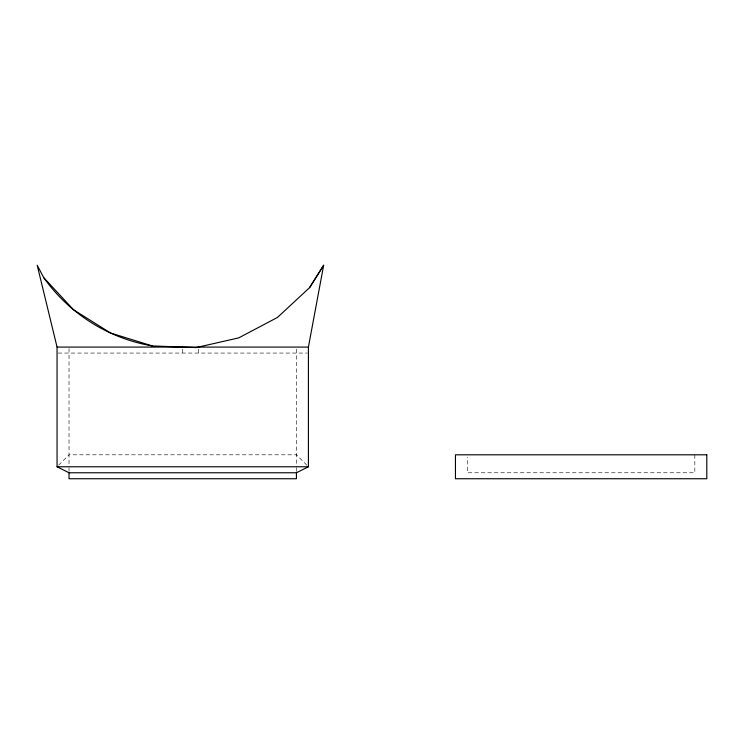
<?xml version="1.0" encoding="UTF-8"?>
<svg xmlns="http://www.w3.org/2000/svg" width="744" height="744" viewBox="0 0 744 744"><rect width="100%" height="100%" fill="white"/><g stroke="black" fill="none" stroke-linecap="round" stroke-linejoin="round"><path stroke-width="0.56" stroke-dasharray="3.72 2.79" d="M58.646 465.177L69.025 454.807L69.025 347.085M58.144 353.065L307.319 353.065M306.816 465.177L296.438 454.807L69.025 454.807L69.025 466.776M694.831 454.807L694.831 472.766L467.418 472.766L467.418 457.048M296.438 349.076L296.438 466.776M296.438 467.771L296.438 471.761M198.304 349.076L198.304 353.065M182.726 349.076L182.736 353.065M69.025 467.771L69.025 471.761"/><path stroke-width="1.12" d="M308.407 347.085L323.659 265.264L309.569 287.677L277.466 317.437L238.759 337.869L196.081 347.588L152.343 345.932L110.531 333.014L73.479 309.709L43.719 277.614L37.2 265.264L57.056 347.085L57.056 466.776L69.025 472.766L296.438 472.766L308.407 466.776L308.407 347.085L57.056 347.085M309.569 287.677L323.659 265.264M57.056 466.776L308.407 466.776M296.438 472.766L296.438 478.745L69.025 478.745L69.025 472.766M152.343 345.932A167.67 167.67 0 0 1 43.719 277.614M706.8 454.807L455.449 454.807L455.449 478.745L706.8 478.745L706.8 454.807"/></g></svg>
